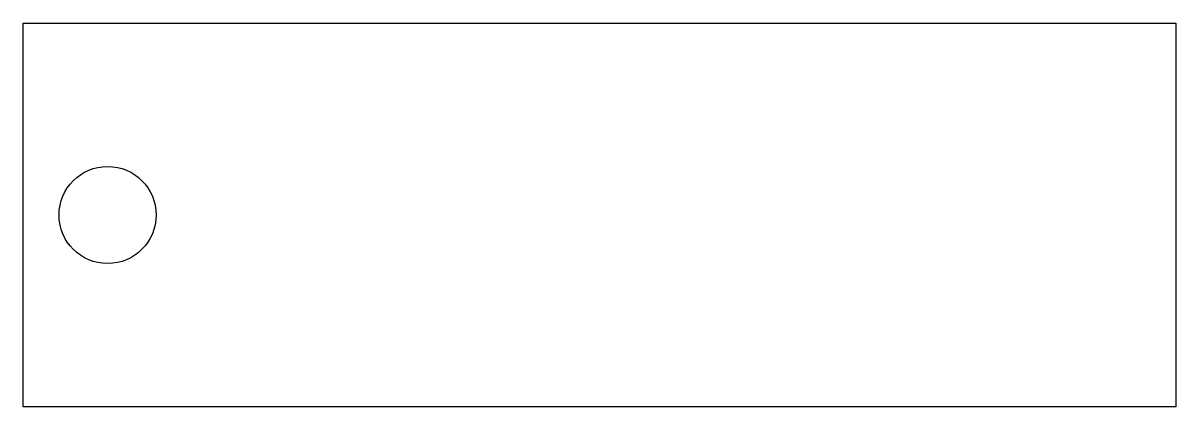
# Model space of a CAD drawing. Header units: millimetres. Extents: x -5.7 to 24.3, y -5 to 5.
import ezdxf

# ---------------------------------------------------------------- set-up
doc = ezdxf.new("R2010")
doc.units = ezdxf.units.MM
doc.layers.get('0').update_dxf_attribs({"linetype": 'CONTINUOUS'})

msp = doc.modelspace()

# ---------------------------------------------------------------- linework, layer by layer
msp.add_lwpolyline([(24.3, 5), (24.3, -5), (-5.7, -5), (-5.7, 5)], close=True)
msp.add_circle((-3.5, 0), 1.264)

doc.saveas('drawing.dxf')
